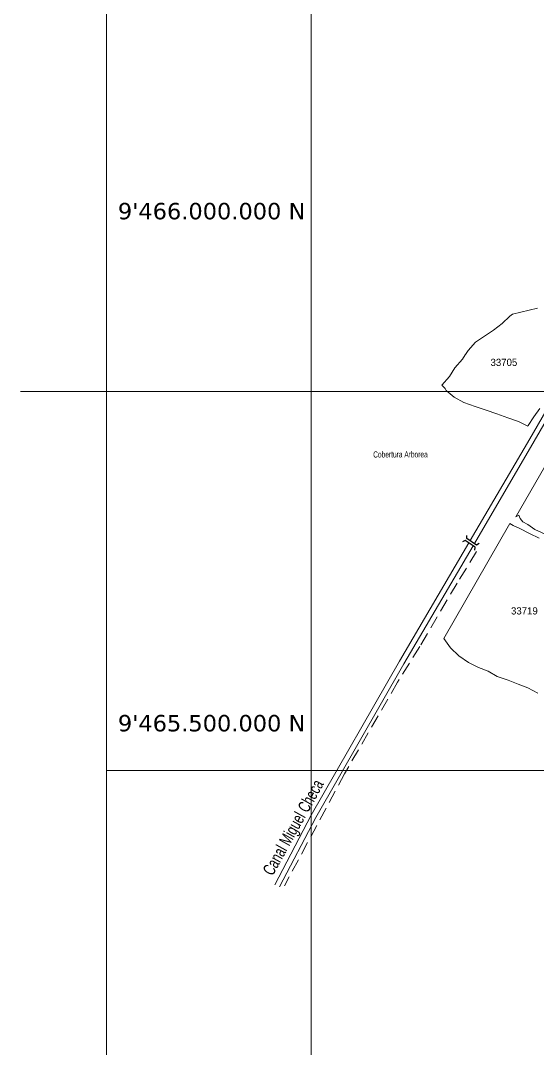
# Model space of a CAD drawing. Header units: metres. Extents: x 278 to 15006, y -2322 to 4522.
# Drawn here: x 278 to 782, y 1151 to 2154 of the extents above; entities that cross this region are included whole.
import ezdxf

# ---------------------------------------------------------------- set-up
doc = ezdxf.new("R2010")
doc.units = ezdxf.units.M
doc.header["$LTSCALE"] = 25.4
doc.header["$MEASUREMENT"] = 0
doc.linetypes.add('DASHED', pattern=[0.75, 0.5, -0.25])
for name, color, linetype in [('05', 7, 'Continuous'), ('17', 7, 'Continuous'), ('51', 7, 'Continuous'), ('52', 7, 'Continuous'), ('PARCELAS', 3, 'Continuous'), ('TXTPARCEL', 7, 'Continuous')]:
    doc.layers.add(name, color=color, linetype=linetype)
doc.layers.add('cable via', color=32, linetype='Continuous', lineweight=30)

# ---------------------------------------------------------------- blocks, each defined once
blk = doc.blocks.new('POLYLINE17')
at = {"color": 7, "linetype": 'DASHED'}
for points in [[(526659.878323, 9465715.182108), (526660.084469, 9465718.171499), (526650.428585, 9465724.610188), (526647.74044, 9465723.290457)], [(526664.157916, 9465721.580805), (526661.469771, 9465720.261074), (526651.822133, 9465726.709761), (526652.028279, 9465729.689155)]]:
    blk.add_lwpolyline(points, dxfattribs=at)

msp = doc.modelspace()

# ---------------------------------------------------------------- linework, layer by layer
at = {"layer": '05', "color": 5, "linetype": 'Continuous', "lineweight": 13}
for points in [[(1033.1, 2015.8), (983.3, 2002.3), (939.9, 1989.3), (907.9, 1972.5), (889.1, 1947.7), (868, 1912.5), (859.4, 1893.7), (833.7, 1847.8), (774.8, 1746), (716.5, 1646.5)], [(1034.4, 2011), (984.7, 1997.4), (941.8, 1984.6), (911.2, 1968.5), (893.3, 1944.9), (872.5, 1910.2), (863.9, 1891.4), (838.1, 1845.3), (779.1, 1743.5), (720.7, 1643.7)], [(715.2, 1644.3), (647.5, 1528.8), (561.5, 1378.5), (525.8, 1310.5)], [(719.4, 1641.6), (651.8, 1526.3), (565.9, 1376.1), (530.4, 1308.5)]]:
    msp.add_lwpolyline(points, dxfattribs=at)
at = {"layer": '17', "color": 1, "linetype": 'DASHED', "lineweight": 13}
msp.add_lwpolyline([(722.9, 1636), (703.9, 1605.1), (667.4, 1543.2), (645.8, 1508.3), (593.9, 1418.8), (535.3, 1309.6)], dxfattribs=at)
at = {"layer": 'cable via', "lineweight": 13}
for p, q in [((361.4, -678), (361.4, 4522)), ((561.4, -678), (561.4, 4422)), ((4077.6, 1792.3), (277.6, 1792.3)), ((4161.4, 1422), (361.4, 1422))]:
    msp.add_line(p, q, dxfattribs=at)
at = {"layer": 'PARCELAS', "color": 7, "linetype": 'Continuous', "lineweight": 13}
for points in [[(782.5, 1873.6), (758.1, 1867.7), (755.2, 1865.7), (747.9, 1858.4), (739.3, 1852), (730.5, 1846.2), (721.7, 1840.2), (714.7, 1832.3), (712.1, 1828.4), (711.8, 1828), (709, 1823.7), (701.7, 1815.2), (696.3, 1806.7), (689.1, 1798.4), (690.3, 1797), (691.3, 1796), (692.2, 1795), (693.1, 1793.2), (701, 1786.5), (710.5, 1781.5), (721.4, 1777.4), (732.1, 1773.9), (742.6, 1770.3), (753.4, 1766.5), (763.9, 1762.8), (773, 1758.4), (773.3, 1758.9), (778.9, 1767.3), (784.8, 1775.4)], [(784, 1648.8), (774.5, 1653.4), (765.1, 1658.4), (758.7, 1661.3), (755.2, 1663.4), (755.2, 1663.4), (690.8, 1551), (697.4, 1542), (705.6, 1534.1), (715.1, 1527.5), (724.7, 1522.6), (734.1, 1519.1), (743.1, 1514), (753.6, 1510.4), (763.4, 1506.3), (773, 1502.7), (782.7, 1497.5)]]:
    msp.add_lwpolyline(points, dxfattribs=at)
msp.add_lwpolyline([(761.1, 1669.9), (764.3, 1671.5), (765.6, 1668.2), (768.2, 1664.9), (772.8, 1662.2), (779.8, 1657.5), (792.9, 1651.6), (809.2, 1644.8), (860.9, 1698.9), (876.9, 1692.9), (891.6, 1734.7), (883.9, 1734.4), (875.8, 1733.9), (866.3, 1733.1), (857.6, 1732), (847.4, 1730.8), (833.2, 1732.2), (819.8, 1737.1), (803.9, 1743.6), (761.1, 1669.9)], close=True, dxfattribs=at)

# ---------------------------------------------------------------- block references
at = {"layer": '17', "color": 7, "lineweight": 13}
msp.add_blockref('POLYLINE17', (-525938.6, -9464078), dxfattribs=at)

# ---------------------------------------------------------------- texts
at = {"layer": '51', "color": 7, "lineweight": 13, "width": 0.647059}
msp.add_text('Cobertura Arborea', height=5.954, rotation=0.1, dxfattribs=at).set_placement((621.9, 1727.7))
at = {"layer": '52', "color": 5, "lineweight": 13, "width": 0.722222}
msp.add_text('Canal Miguel Checa', height=11.908, rotation=60.9, dxfattribs=at).set_placement((523.7, 1318.5))
at = {"layer": 'cable via', "lineweight": 13, "char_height": 16, "width": 26455.68, "attachment_point": 1}
for s, insert in [("{\\fVerdana|b0|i0|c0|p34;9'466.000.000 N}", (372.6, 1976.3)), ("{\\fVerdana|b0|i0|c0|p34;9'465.500.000 N}", (372.6, 1476.3))]:
    msp.add_mtext(s, dxfattribs=dict(at, insert=insert))
at = {"layer": 'TXTPARCEL', "color": 7, "lineweight": 13}
for s, p in [('33705', (736.5, 1817.1)), ('33719', (756.5, 1574.4))]:
    msp.add_text(s, height=7.03, rotation=0.1, dxfattribs=at).set_placement(p)

doc.saveas('drawing.dxf')
